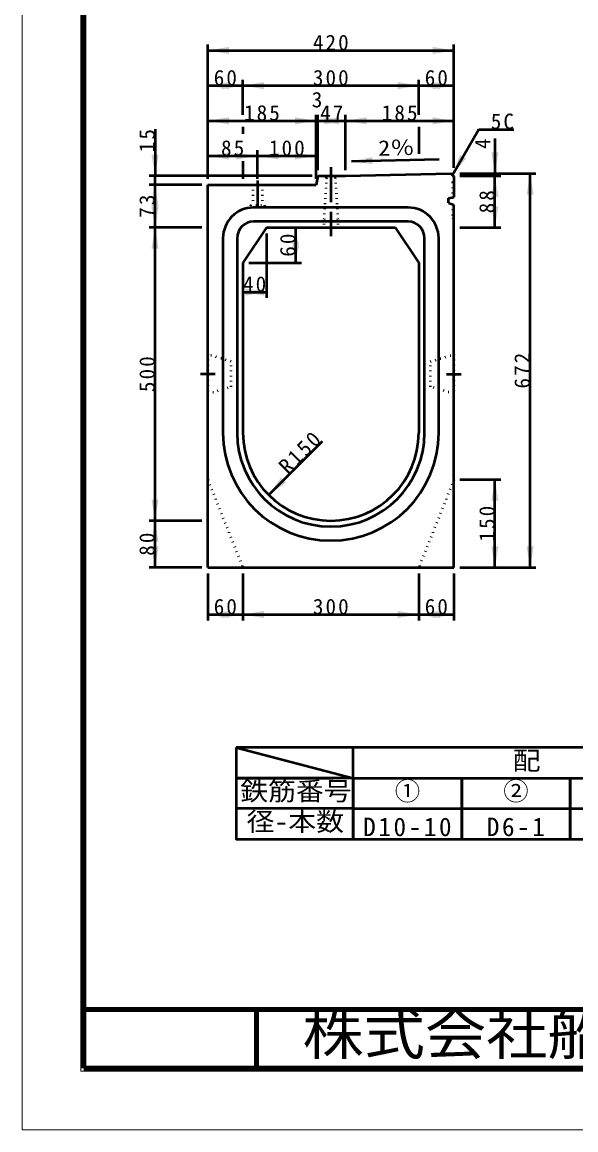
# Model space of a CAD drawing. Units: millimetres, scale not verified. Extents: x -2102 to 2102, y -1485 to 1485.
# Drawn here: x -2102 to -1158, y -1485 to 404 of the extents above; entities that cross this region are included whole.
import ezdxf
from ezdxf.enums import TextEntityAlignment as Align

# ---------------------------------------------------------------- set-up
doc = ezdxf.new("R2010")
doc.units = ezdxf.units.MM
doc.header["$LTSCALE"] = 5
doc.linetypes.add('DOTTED', pattern=[1.75, 0.25, -1.5])
doc.linetypes.add('LONG_DASHED_DOTTED', pattern=[15.25, 12, -1.5, 0.25, -1.5])
doc.layers.add('0-0_V-nasSTD', color=7, linetype='Continuous', lineweight=35)
doc.layers.add('0-1_0', color=7, linetype='Continuous', lineweight=50)
doc.styles.add('ＭＳ ゴシック', font='')
doc.styles.get('ＭＳ ゴシック').set_extended_font_data('MS Gothic')

msp = doc.modelspace()

# ---------------------------------------------------------------- linework, layer by layer
at = {"layer": '0-0_V-nasSTD', "lineweight": 100}
for p, q in [((-1997.5, 1380), (-1997.5, -1380)), ((-1702.5, -1280), (-1702.5, -1380)), ((-1997.5, -1380), (1997.5, -1380))]:
    msp.add_line(p, q, dxfattribs=at)
at = {"layer": '0-0_V-nasSTD', "lineweight": 50}
for p, q in [((-1425.79, 225.492), (-1425.79, 179.492)), ((-1737.5, -833), (-1537.5, -885)), ((-1352.5, -833), (-1537.5, -833)), ((-1167.5, -833), (-1352.5, -833)), ((-982.5, -833), (-1167.5, -833)), ((-1737.5, -885), (-1737.5, -937)), ((-1537.5, -885), (-1352.5, -885)), ((-1352.5, -885), (-1167.5, -885)), ((-1167.5, -885), (-982.5, -885))]:
    msp.add_line(p, q, dxfattribs=at)
at = {"layer": '0-0_V-nasSTD', "lineweight": 18}
for points in [[(-2102.5, -1485), (-2102.5, 1485), (2102.5, 1485), (2102.5, -1485)], [(-2002.5, -1385), (-2002.5, 1385), (2002.5, 1385), (2002.5, -1385)]]:
    msp.add_lwpolyline(points, close=True, dxfattribs=at)
at = {"layer": '0-0_V-nasSTD', "lineweight": 50}
for points in [[(-1737.5, -833), (-1737.5, -885), (-1572.5, -885)], [(-1537.5, -885), (-1537.5, -833), (-1737.5, -833)], [(-1537.5, -937), (-1537.5, -885), (-1737.5, -885)], [(-1537.5, -885), (-1537.5, -937), (-1352.5, -937), (-1352.5, -885), (-1352.5, -937), (-1167.5, -937), (-1167.5, -885), (-1167.5, -937), (-982.5, -937), (-982.5, -885), (-982.5, -937)], [(-1537.5, -937), (-1537.5, -989), (-1352.5, -989), (-1352.5, -937), (-1352.5, -989), (-1167.5, -989), (-1167.5, -937), (-1167.5, -989), (-982.5, -989), (-982.5, -937), (-982.5, -989)]]:
    msp.add_lwpolyline(points, dxfattribs=at)
msp.add_lwpolyline([(-1737.5, -937), (-1737.5, -989), (-1537.5, -989), (-1537.5, -937)], close=True, dxfattribs=at)
at = {"layer": '0-0_V-nasSTD'}
for points in [[(-1785.79, 355.892), (-1749.79, 349.892), (-1749.79, 361.892)], [(-1401.79, 349.892), (-1401.79, 361.892), (-1365.79, 355.892)], [(-1785.79, 295.892), (-1749.79, 289.892), (-1749.79, 301.892)], [(-1761.79, 289.892), (-1761.79, 301.892), (-1725.79, 295.892)], [(-1725.79, 295.892), (-1689.79, 289.892), (-1689.79, 301.892)], [(-1461.79, 289.892), (-1461.79, 301.892), (-1425.79, 295.892)], [(-1425.79, 295.892), (-1389.79, 289.892), (-1389.79, 301.892)], [(-1401.79, 289.892), (-1401.79, 301.892), (-1365.79, 295.892)], [(-1785.79, 235.892), (-1749.79, 229.892), (-1749.79, 241.892)], [(-1636.79, 229.892), (-1636.79, 241.892), (-1600.79, 235.892)], [(-1597.79, 235.892), (-1561.79, 229.892), (-1561.79, 241.892)], [(-1586.79, 229.892), (-1586.79, 241.892), (-1550.79, 235.892)], [(-1550.79, 235.892), (-1514.79, 229.892), (-1514.79, 241.892)], [(-1401.79, 229.892), (-1401.79, 241.892), (-1365.79, 235.892)], [(-1881.79, 177.892), (-1875.79, 141.892), (-1869.79, 177.892)], [(-1785.79, 175.892), (-1749.79, 169.892), (-1749.79, 181.892)], [(-1736.79, 169.892), (-1736.79, 181.892), (-1700.79, 175.892)], [(-1700.79, 175.892), (-1664.79, 169.892), (-1664.79, 181.892)], [(-1636.79, 169.892), (-1636.79, 181.892), (-1600.79, 175.892)], [(-1540.762, 167.211), (-1504.9, 173.988), (-1504.64, 161.991)], [(-1368.29, 143.392), (-1355.486, 177.569), (-1345.094, 171.569)], [(-1301.79, 181.892), (-1295.79, 145.892), (-1289.79, 181.892)], [(-1301.79, 105.892), (-1295.79, 141.892), (-1289.79, 105.892)], [(-1241.79, 109.892), (-1235.79, 145.892), (-1229.79, 109.892)], [(-1881.79, 90.892), (-1875.79, 126.892), (-1869.79, 90.892)], [(-1881.79, 89.892), (-1875.79, 53.892), (-1869.79, 89.892)], [(-1301.79, 89.892), (-1295.79, 53.892), (-1289.79, 89.892)], [(-1881.79, 17.892), (-1875.79, 53.892), (-1869.79, 17.892)], [(-1641.79, 17.892), (-1635.79, 53.892), (-1629.79, 17.892)], [(-1641.79, 29.892), (-1635.79, -6.108), (-1629.79, 29.892)], [(-1725.79, -56.108), (-1689.79, -62.108), (-1689.79, -50.108)], [(-1721.79, -62.108), (-1721.79, -50.108), (-1685.79, -56.108)], [(-1681.856, -402.174), (-1660.643, -372.476), (-1652.158, -380.961)], [(-1301.79, -412.108), (-1295.79, -376.108), (-1289.79, -412.108)], [(-1881.79, -410.108), (-1875.79, -446.108), (-1869.79, -410.108)], [(-1881.79, -482.108), (-1875.79, -446.108), (-1869.79, -482.108)], [(-1881.79, -490.108), (-1875.79, -526.108), (-1869.79, -490.108)], [(-1301.79, -490.108), (-1295.79, -526.108), (-1289.79, -490.108)], [(-1241.79, -490.108), (-1235.79, -526.108), (-1229.79, -490.108)], [(-1785.79, -606.108), (-1749.79, -612.108), (-1749.79, -600.108)], [(-1761.79, -612.108), (-1761.79, -600.108), (-1725.79, -606.108)], [(-1725.79, -606.108), (-1689.79, -612.108), (-1689.79, -600.108)], [(-1461.79, -612.108), (-1461.79, -600.108), (-1425.79, -606.108)], [(-1425.79, -606.108), (-1389.79, -612.108), (-1389.79, -600.108)], [(-1401.79, -612.108), (-1401.79, -600.108), (-1365.79, -606.108)]]:
    msp.add_solid(points, dxfattribs=at)
at = {"layer": '0-1_0'}
for p, q in [((-1785.79, 136.892), (-1785.79, 365.892)), ((-1365.79, 155.892), (-1365.79, 365.892)), ((-1785.79, 355.892), (-1365.79, 355.892)), ((-1725.79, 245.892), (-1725.79, 305.892)), ((-1425.79, 245.892), (-1425.79, 305.892)), ((-1600.79, 136.892), (-1600.79, 245.892)), ((-1597.79, 151.892), (-1597.79, 245.892)), ((-1550.79, 151.892), (-1550.79, 245.892)), ((-1597.79, 235.892), (-1550.79, 235.892)), ((-1550.79, 235.892), (-1365.79, 235.892)), ((-1875.79, 221.892), (-1875.79, 141.892)), ((-1725.79, 225.892), (-1725.79, 213.892)), ((-1323.29, 221.334), (-1368.29, 143.392)), ((-1323.29, 221.334), (-1263.29, 221.334)), ((-1295.79, 205.892), (-1295.79, 145.892)), ((-1700.79, 136.892), (-1700.79, 185.892)), ((-1540.762, 167.211), (-1390.797, 170.453)), ((-1725.79, 166.892), (-1725.79, 136.892)), ((-1607.79, 141.892), (-1885.79, 141.892)), ((-1875.79, 126.892), (-1875.79, 141.892)), ((-1597.79, 141.892), (-1600.79, 126.892)), ((-1597.79, 141.892), (-1550.79, 141.892)), ((-1365.79, 140.892), (-1365.79, 105.907)), ((-1355.79, 145.892), (-1225.79, 145.892)), ((-1355.79, 141.892), (-1285.79, 141.892)), ((-1295.79, 53.892), (-1295.79, 141.892)), ((-1235.79, -526.108), (-1235.79, 145.892)), ((-1795.79, 126.892), (-1885.79, 126.892)), ((-1875.79, 53.892), (-1875.79, 126.892)), ((-1785.79, -526.108), (-1785.79, 126.892)), ((-1785.79, 126.892), (-1600.79, 126.892)), ((-1374.79, 103.892), (-1365.79, 105.907)), ((-1374.79, 95.892), (-1374.79, 103.892)), ((-1374.79, 95.892), (-1365.79, 92.534)), ((-1443.79, 87.892), (-1707.79, 87.892)), ((-1365.79, -526.108), (-1365.79, 92.534)), ((-1443.79, 63.892), (-1707.79, 63.892)), ((-1795.79, 53.892), (-1885.79, 53.892)), ((-1685.79, 53.892), (-1725.79, -6.108)), ((-1685.79, 53.892), (-1465.79, 53.892)), ((-1685.79, 43.892), (-1685.79, -66.108)), ((-1635.79, -6.108), (-1635.79, 53.892)), ((-1465.79, 53.892), (-1425.79, -6.108)), ((-1355.79, 53.892), (-1285.79, 53.892)), ((-1759.79, 35.892), (-1759.79, -296.108)), ((-1735.79, 35.892), (-1735.79, -296.108)), ((-1415.79, -296.108), (-1415.79, 35.892)), ((-1391.79, -296.108), (-1391.79, 35.892)), ((-1725.79, -6.108), (-1725.79, -296.108)), ((-1715.79, -6.108), (-1625.79, -6.108)), ((-1425.79, -6.108), (-1425.79, -296.108)), ((-1725.79, -56.108), (-1685.79, -56.108)), ((-1681.856, -402.174), (-1589.932, -310.25)), ((-1355.79, -376.108), (-1285.79, -376.108)), ((-1295.79, -526.108), (-1295.79, -376.108)), ((-1795.79, -446.108), (-1885.79, -446.108)), ((-1795.79, -526.108), (-1885.79, -526.108)), ((-1785.79, -526.108), (-1365.79, -526.108)), ((-1355.79, -526.108), (-1225.79, -526.108)), ((-1785.79, -536.108), (-1785.79, -616.108)), ((-1725.79, -536.108), (-1725.79, -616.108)), ((-1425.79, -536.108), (-1425.79, -616.108)), ((-1365.79, -536.108), (-1365.79, -616.108))]:
    msp.add_line(p, q, dxfattribs=at)
at = {"layer": '0-1_0', "linetype": 'LONG_DASHED_DOTTED'}
for p, q in [((-1575.79, 156.892), (-1575.79, 38.892)), ((-1700.79, 133.892), (-1700.79, 88.892)), ((-1773.29, -196.108), (-1798.29, -196.108)), ((-1378.29, -196.108), (-1353.29, -196.108))]:
    msp.add_line(p, q, dxfattribs=at)
at = {"layer": '0-1_0', "linetype": 'DOTTED'}
for p, q in [((-1583.29, 138.892), (-1588.29, 53.892)), ((-1583.29, 138.892), (-1586.29, 141.892)), ((-1583.29, 138.892), (-1568.29, 138.892)), ((-1568.29, 138.892), (-1565.29, 141.892)), ((-1568.29, 138.892), (-1563.29, 53.892)), ((-1368.09, 130.892), (-1365.79, 133.192)), ((-1708.79, 126.892), (-1708.79, 91.892)), ((-1692.79, 126.892), (-1692.79, 91.892)), ((-1368.09, 130.892), (-1368.09, 105.392)), ((-1712.79, 91.892), (-1688.79, 91.892)), ((-1712.79, 91.892), (-1712.79, 88.892)), ((-1712.79, 88.892), (-1688.79, 88.892)), ((-1688.79, 91.892), (-1688.79, 88.892)), ((-1785.79, -376.108), (-1725.79, -526.108)), ((-1365.79, -376.108), (-1425.79, -526.108))]:
    msp.add_line(p, q, dxfattribs=at)
at = {"layer": '0-1_0', "lineweight": 100}
msp.add_line((-1997.5, -1280), (1997.5, -1280), dxfattribs=at)
at = {"layer": '0-1_0'}
for points in [[(-1785.79, 295.892), (-1725.79, 295.892), (-1425.79, 295.892), (-1365.79, 295.892)], [(-1785.79, 235.892), (-1600.79, 235.892), (-1597.79, 235.892)], [(-1785.79, 175.892), (-1700.79, 175.892), (-1600.79, 175.892)], [(-1550.79, 141.892), (-1370.79, 145.892), (-1365.79, 140.892)], [(-1875.79, -526.108), (-1875.79, -446.108), (-1875.79, 53.892)], [(-1785.79, -606.108), (-1725.79, -606.108), (-1425.79, -606.108), (-1365.79, -606.108)]]:
    msp.add_lwpolyline(points, dxfattribs=at)
at = {"layer": '0-1_0', "linetype": 'DOTTED'}
msp.add_lwpolyline([(-1368.09, 93.392), (-1368.09, 70.892), (-1365.79, 68.592)], dxfattribs=at)
for points in [[(-1745.79, -174.608), (-1785.79, -162.608), (-1785.79, -229.608), (-1745.79, -217.608)], [(-1405.79, -174.608), (-1365.79, -162.608), (-1365.79, -229.608), (-1405.79, -217.608)]]:
    msp.add_lwpolyline(points, close=True, dxfattribs=at)
at = {"layer": '0-1_0'}
for centre, radius, start, end in [((-1707.79, 35.892), 52, 90, 180), ((-1443.79, 35.892), 52, 0, 90), ((-1707.79, 35.892), 28, 90, 180), ((-1443.79, 35.892), 28, 0, 90), ((-1575.79, -296.108), 184, 180, 270), ((-1575.79, -296.108), 160, 180, 270), ((-1575.79, -296.108), 150, 180, 270), ((-1575.79, -296.108), 150, 270, 0), ((-1575.79, -296.108), 184, 270, 0), ((-1575.79, -296.108), 160, 270, 0)]:
    msp.add_arc(centre, radius, start, end, dxfattribs=at)

# ---------------------------------------------------------------- texts
at = {"layer": '0-0_V-nasSTD', "style": 'ＭＳ ゴシック'}
for s, height, p in [('3', 26.39, (-1608.29, 250.892)), ('①', 31.67, (-1466.6, -932.6)), ('②', 31.67, (-1281.6, -932.6))]:
    msp.add_text(s, height=height, dxfattribs=at).set_placement(p, align=Align.BOTTOM_LEFT)
at = {"layer": '0-0_V-nasSTD', "style": 'ＭＳ ゴシック', "width": 1.15}
msp.add_text('2％', height=26.39, rotation=1.239, dxfattribs=at).set_placement((-1494.572, 168.21), align=Align.BOTTOM_LEFT)
at = {"layer": '0-0_V-nasSTD', "style": 'ＭＳ ゴシック'}
msp.add_text('4', height=26.39, rotation=90, dxfattribs=at).set_placement((-1295.79, 187.892), align=Align.BOTTOM_LEFT)
at = {"layer": '0-0_V-nasSTD', "style": 'ＭＳ ゴシック', "width": 1.1}
for s, height, p in [('配\u3000\u3000\u3000\u3000\u3000\u3000\u3000\u3000\u3000\u3000筋', 31.67, (-1265.46, -880.6)), ('鉄筋番号', 31.67, (-1730.38, -932.6)), ('径-本数', 31.67, (-1719.58, -984.6)), ('株式会社船生コンクリート工業', 69.65, (-1624.221, -1377.45))]:
    msp.add_text(s, height=height, dxfattribs=at).set_placement(p, align=Align.BOTTOM_LEFT)
at = {"layer": '0-0_V-nasSTD', "attachment_point": 7, "style": 'ＭＳ ゴシック'}
for s, insert, char_height in [('\\T1.2;420', (-1606.39, 355.892), 26.39), ('\\T1.2;60', (-1775.59, 295.892), 26.39), ('\\T1.2;300', (-1606.39, 295.892), 26.39), ('\\T1.2;60', (-1415.59, 295.892), 26.39), ('\\T1.2;185', (-1723.89, 235.892), 26.39), ('\\T1.2;47', (-1594.09, 235.892), 26.39), ('\\T1.2;185', (-1488.89, 235.892), 26.39), ('\\T1.2;5C', (-1302.89, 221.334), 26.39), ('\\T1.2;85', (-1763.09, 175.892), 26.39), ('\\T1.2;100', (-1681.39, 175.892), 26.39), ('\\T1.2;40', (-1725.59, -56.108), 26.39), ('\\T1.2;60', (-1775.59, -606.108), 26.39), ('\\T1.2;300', (-1606.39, -606.108), 26.39), ('\\T1.2;60', (-1415.59, -606.108), 26.39), ('\\T1.2;D10-10', (-1520.6, -984.6), 31.67), ('\\T1.2;D6-1', (-1309.68, -984.6), 31.67)]:
    msp.add_mtext(s, dxfattribs=dict(at, insert=insert, char_height=char_height))
at = {"layer": '0-0_V-nasSTD', "char_height": 26.39, "attachment_point": 7, "style": 'ＭＳ ゴシック'}
for s, insert, rotation in [('\\T1.2;15', (-1875.79, 182.292), 90), ('\\T1.2;88', (-1295.79, 78.092), 90), ('\\T1.2;73', (-1875.79, 70.592), 90), ('\\T1.2;60', (-1635.79, 4.092), 90), ('\\T1.2;500', (-1875.79, -226.708), 90), ('\\T1.2;672', (-1235.79, -220.708), 90), ('\\T1.2;R150', (-1648.481, -368.799), 45), ('\\T1.2;150', (-1295.79, -481.708), 90), ('\\T1.2;80', (-1875.79, -505.908), 90)]:
    msp.add_mtext(s, dxfattribs=dict(at, insert=insert, rotation=rotation))

doc.saveas('drawing.dxf')
